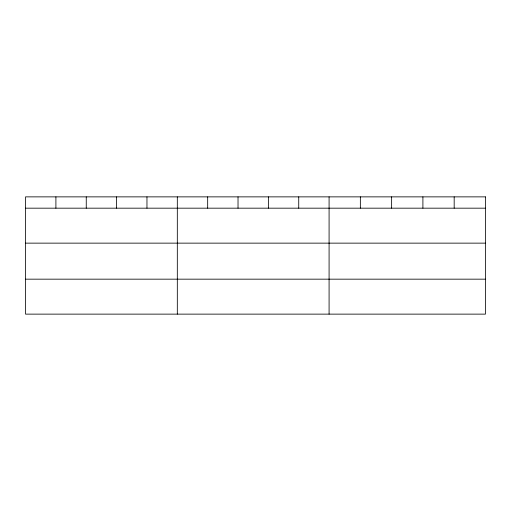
<?xml version="1.0" encoding="UTF-8"?>
<svg xmlns="http://www.w3.org/2000/svg" width="511" height="511" viewBox="0 0 511 511"><rect width="100%" height="100%" fill="white"/><g stroke="black" fill="none" stroke-linecap="round" stroke-linejoin="round"><path stroke-width="0.77" d="M25.55 208.175L485.45 208.175M25.55 243.14L485.45 243.14M25.55 279.166L485.45 279.166M454.177 196.869L454.177 208.175M422.904 196.869L422.904 208.175M391.63 196.869L391.63 208.175M360.357 196.869L360.357 208.175M329.084 196.869L329.084 314.131M298.731 196.869L298.731 208.175M268.377 196.869L268.377 208.175M238.024 196.869L238.024 208.175M207.67 196.869L207.67 208.175M177.317 196.869L177.317 314.131M146.964 196.869L146.964 208.175M116.61 196.869L116.61 208.175M86.257 196.869L86.257 208.175M55.903 196.869L55.903 208.175M485.45 196.869L25.55 196.869L25.55 314.131L485.45 314.131L485.45 196.869"/></g></svg>
